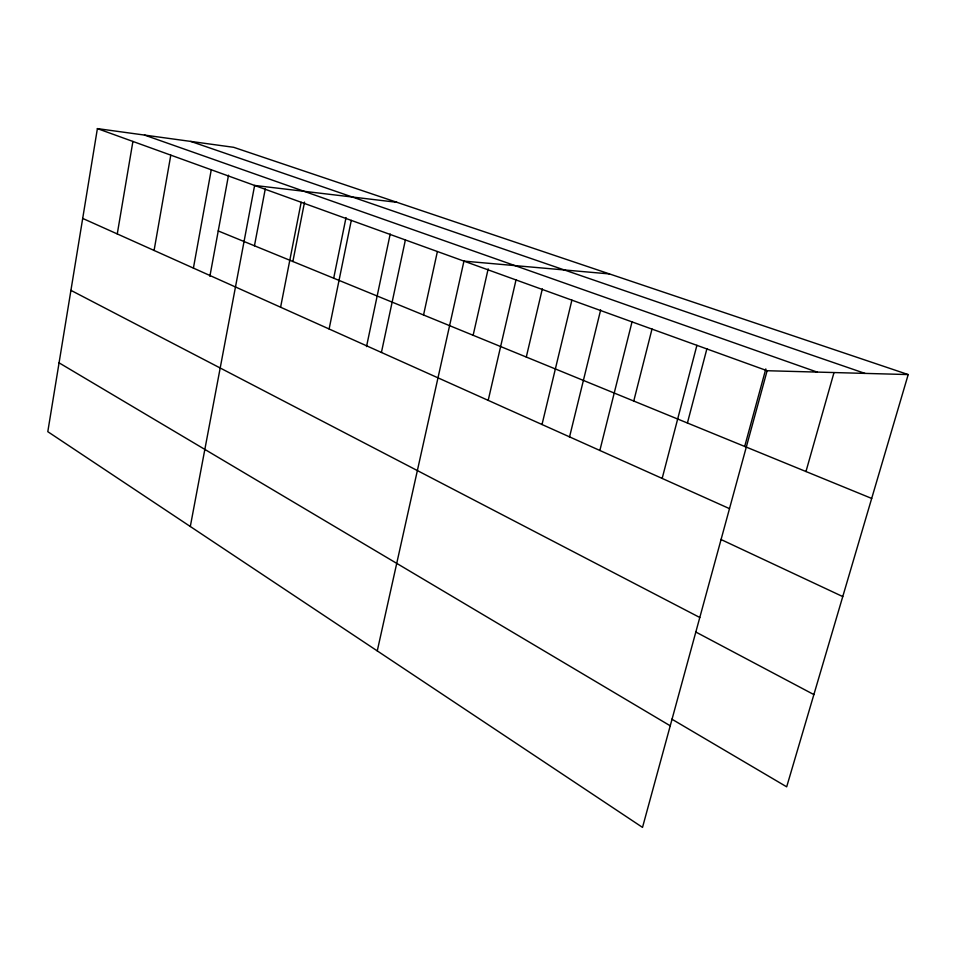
<?xml version="1.0" encoding="UTF-8"?>
<svg xmlns="http://www.w3.org/2000/svg" width="956" height="956" viewBox="0 0 956 956"><rect width="100%" height="100%" fill="white"/><g stroke="black" fill="none" stroke-linecap="round" stroke-linejoin="round"><path stroke-width="1.43" d="M908.2 374.573L233.658 147.308L97.392 128.606L47.8 431.682L642.516 827.394L767.13 370.725L908.2 374.573L786.68 786.824L671.829 719.139M117.265 233.933L132.908 141.44M154.083 250.46L170.789 155.135M193.411 268.098L211.264 169.774M209.878 276.272L228.52 175.187M190.304 526.505L254.619 185.44L396.883 202.302M254.451 245.776L265.266 188.953M280.598 307.223L301.164 202.278M292.871 261.502L304.546 202.086M333.692 278.208L346.024 217.562M329.115 328.984L351.282 220.394M366.518 346.586L390.203 234.017M381.42 352.465L405.38 239.944M423.544 314.99L437.382 251.548M377.262 650.905L463.947 261.119L609.474 273.93M473.136 335.293L488.181 268.827M488.193 400.373L516.013 279.941M526.29 357.054L542.327 288.879M542.016 424.512L571.891 300.148M569.489 437.167L600.667 309.899M599.854 450.467L632.024 321.885M633.756 401.042L652.028 328.948M662.161 478.43L696.9 345.343M687.412 423.006L706.914 348.737M744.688 446.452L765.816 368.92M805.968 471.535L833.883 372.995M190.758 141.416L864.977 373.402M144.476 135.059L817.141 372.087M97.392 128.606L767.13 370.725M218.231 230.946L871.693 498.435M82.694 218.422L729.5 508.64M720.86 539.447L842.762 596.58M70.923 290.349L699.792 617.492M695.633 631.928L813.867 694.582M59.069 362.838L670.24 725.807"/></g></svg>
